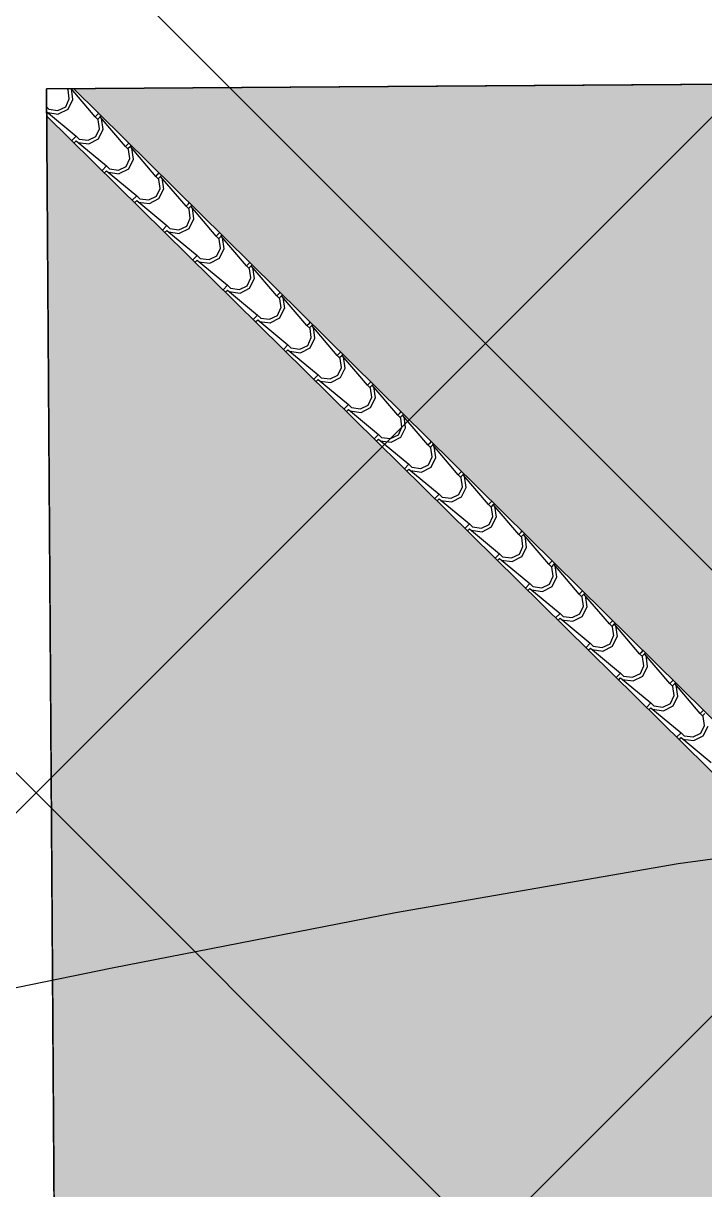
# Model space of a CAD drawing. Header units: millimetres. Extents: x 648844 to 649530, y 1246379 to 1246752.
# Drawn here: x 649246.316 to 649248.996, y 1246539.143 to 1246543.73 of the extents above; entities that cross this region are included whole.
import ezdxf

# ---------------------------------------------------------------- set-up
doc = ezdxf.new("R2010")
doc.units = ezdxf.units.MM
doc.header["$LTSCALE"] = 20
doc.header["$MEASUREMENT"] = 0
doc.layers.get('0').update_dxf_attribs({"linetype": 'CONTINUOUS'})
for name, color, linetype in [('acera', 8, 'CONTINUOUS'), ('CONT-MNR2', 9, 'CONTINUOUS'), ('TECHO', 30, 'CONTINUOUS')]:
    doc.layers.add(name, color=color, linetype=linetype)

# ---------------------------------------------------------------- blocks, each defined once
blk = doc.blocks.new('*U3728')
at = {"layer": 'CONT-MNR2', "elevation": 34, "flags": 128}
blk.add_lwpolyline([(646570.8442292566, 1246786.019359684), (646570.5169490661, 1246787.407324705), (646570.1046296506, 1246788.748539238), (646569.605493075, 1246789.964566572), (646569.1424806867, 1246790.794544183), (646568.7574638515, 1246791.30734684), (646568.4825928262, 1246791.587574039), (646568.3396567027, 1246791.707312786), (646568.1929592756, 1246791.816612406), (646567.8883281896, 1246792.015637935), (646567.4047294668, 1246792.267386234), (646566.7142083533, 1246792.521713309), (646565.7862047764, 1246792.721767164), (646564.7973314358, 1246792.807548806), (646563.7595757103, 1246792.796927279), (646562.684924978, 1246792.707771627), (646561.5853666177, 1246792.557950892), (646560.4728880075, 1246792.36533412), (646559.3594765259, 1246792.147790353), (646558.2571195515, 1246791.923188635), (646557.1597660662, 1246791.679122811), (646555.8923789854, 1246791.357086781), (646554.5115122041, 1246790.96639268)], dxfattribs=at)
blk = doc.blocks.new('TEJA45')
at = {"layer": 'TECHO'}
for p, q in [((-2.479067602291742, -1.780796072625296), (-2.597225111923287, -1.681543621279598)), ((-2.566515783426183, -1.787860046888596), (-2.585421006643571, -1.825670412775843)), ((-2.528728568712808, -1.768989635207362), (-2.566538934600054, -1.78789485842475)), ((-2.526195744820356, -1.783316439133152), (-2.556916781722563, -1.797495352855911)), ((-2.485083074978959, -1.774768162126826), (-2.528801431231678, -1.768860238636503)), ((-2.490771142848558, -1.787905688538405), (-2.526218352125305, -1.783179421276031)), ((-2.479078729563099, -1.799706306316704), (-2.49089448387673, -1.787890552003077)), ((-2.471105806485042, -1.772828176336908), (-2.479078729563014, -1.780801099414884)), ((-2.461653203034139, -1.782280779787811), (-2.479078729563021, -1.799706306316693)), ((-2.571230103409881, -1.828246645228447), (-2.566503836147504, -1.863693854505197)), ((-2.556888199560625, -1.797508177541324), (-2.571067113283384, -1.828229214443532)), ((-2.360910131688691, -1.898953793098098), (-2.479067641320235, -1.799701341752399)), ((-2.573604764072044, -1.875327133923896), (-2.564152160621141, -1.865874530472993)), ((-2.566515311483712, -1.863511379610291), (-2.554699557170082, -1.875327133923918)), ((-2.554699557170231, -1.8753271339239), (-2.564152160621134, -1.884779737374803)), ((-2.554745425967099, -1.875336823679472), (-2.4554929746214, -1.993494333311013)), ((-2.564152160621134, -1.88477973737481), (-2.567719220212119, -1.888346796965795)), ((-2.448358253547411, -1.906017778136452), (-2.467263476764799, -1.943828144023698)), ((-2.438731790789681, -1.915664640732071), (-2.452910704512441, -1.946385677634279)), ((-2.410570837464945, -1.887147165086127), (-2.448381203352191, -1.906052388303515)), ((-2.408039281628007, -1.901472847903293), (-2.438760318530214, -1.915651761626052)), ((-2.366924698544189, -1.892926737683524), (-2.410643054796907, -1.887018814193201)), ((-2.37261466176048, -1.906063139152575), (-2.408061871037226, -1.901336871890202)), ((-2.360921186426822, -1.917863849452974), (-2.372736940740452, -1.906048095139347)), ((-2.352948263348772, -1.890985719473182), (-2.360921186426737, -1.898958642551147)), ((-2.343495659897869, -1.900438322924082), (-2.360921186426744, -1.91786384945296)), ((-2.242752661085596, -2.017111513570935), (-2.36091017071714, -1.917859062225236)), ((-2.467434219727544, -1.943715820863346), (-2.461526296237217, -1.987434177116061)), ((-2.453072652795534, -1.946403126318273), (-2.448346385533156, -1.981850335595023)), ((-2.455447220935753, -1.993484677060163), (-2.459014280526745, -1.997051736651155)), ((-2.455447220935774, -1.993484677060167), (-2.445994617484871, -1.984032073609264)), ((-2.445994617484857, -2.002937280511077), (-2.449561677075849, -2.006504340102069)), ((-2.448357768347435, -1.981668922746564), (-2.436542014033805, -1.993484677060192)), ((-2.436542014033954, -1.993484677060167), (-2.445994617484857, -2.00293728051107)), ((-2.436587705494148, -1.993494294282709), (-2.337335254148449, -2.111651803914249)), ((-2.292413106217047, -2.005304694964895), (-2.330223472104294, -2.024209918182283)), ((-2.248766322111209, -2.011085313239978), (-2.292484678363927, -2.005177389749655)), ((-2.234790720212501, -2.009143262609456), (-2.242763643290466, -2.017116185687421)), ((-2.349275644170781, -2.061874197298959), (-2.343367720680455, -2.105592553551674)), ((-2.330200723668653, -2.024175509384364), (-2.349105946886041, -2.06198587527161)), ((-2.320575382019115, -2.03382110392365), (-2.334754295741874, -2.064542140825857)), ((-2.289882818437306, -2.01962925667419), (-2.320603855339513, -2.033808170396949)), ((-2.254458180670589, -2.024220589766987), (-2.289905389947336, -2.019494322504613)), ((-2.242763643290544, -2.036021392589245), (-2.254579397604175, -2.024205638275618)), ((-2.225338116761598, -2.018595866060352), (-2.242763643290473, -2.03602139258923)), ((-2.124595190482452, -2.135269234043804), (-2.242752700113996, -2.036016782698105)), ((-2.337289677799497, -2.111642220196437), (-2.327837074348594, -2.102189616745534)), ((-2.3349152021813, -2.064559607407208), (-2.330188934918922, -2.100006816683958)), ((-2.330200225211158, -2.099826465882838), (-2.318384470897527, -2.111642220196465)), ((-2.337289677799482, -2.111642220196437), (-2.340856737390475, -2.115209279787429)), ((-2.327837074348587, -2.121094823647347), (-2.331404133939571, -2.124661883238335)), ((-2.318384470897684, -2.11164222019644), (-2.327837074348587, -2.121094823647343)), ((-2.31842998502119, -2.111651764885952), (-2.219177533675492, -2.229809274517493)), ((-2.212043193789889, -2.142333240632247), (-2.230948417007276, -2.180143606519493)), ((-2.202418973248939, -2.151977567116056), (-2.216597886971698, -2.182698604018263)), ((-2.174255374969171, -2.123462224843657), (-2.212065740856417, -2.142367448061044)), ((-2.17172635524495, -2.137785665444323), (-2.202447392147157, -2.151964579167082)), ((-2.13060794567825, -2.129243888796434), (-2.174326301930968, -2.123335965306111)), ((-2.136301699582951, -2.1423780403811), (-2.171748908859698, -2.137651773118726)), ((-2.124606100154267, -2.154178935725515), (-2.136421854467898, -2.142363181411888)), ((-2.116633177076224, -2.12730080574573), (-2.124606100154196, -2.135273728823698)), ((-2.107180573625321, -2.136753409196629), (-2.124606100154203, -2.154178935725511)), ((-2.006437719879479, -2.253426954516531), (-2.124595229511023, -2.154174503170832)), ((-2.231117068614253, -2.180032573732767), (-2.225209145123927, -2.223750929985481)), ((-2.216757751567307, -2.182716088494338), (-2.21203148430493, -2.218163297771088)), ((-2.219132134663212, -2.229799763332714), (-2.222699194254211, -2.233366822923713)), ((-2.219132134663226, -2.229799763332704), (-2.209679531212323, -2.220347159881801)), ((-2.209679531212316, -2.239252366783628), (-2.213246590803301, -2.242819426374613)), ((-2.21204268207488, -2.217984009019112), (-2.20022692776125, -2.229799763332739)), ((-2.200226927761413, -2.229799763332711), (-2.209679531212316, -2.239252366783614)), ((-2.200272264548389, -2.229809235489022), (-2.10101981320269, -2.347966745120562)), ((-2.056097643721237, -2.241619754722393), (-2.093908009608484, -2.260524977939781)), ((-2.012449569244382, -2.247402464353016), (-2.0561679254971, -2.241494540862693)), ((-1.998475633939961, -2.245458348881996), (-2.006448557017933, -2.253431271959968)), ((-2.093885663911145, -2.260490971880152), (-2.112790887128533, -2.298301337767398)), ((-2.084262564478372, -2.270134030307631), (-2.098441478201131, -2.300855067209838)), ((-2.0535698920526, -2.25594207421446), (-2.084290928954807, -2.270120987937219)), ((-2.01814521849397, -2.260535490995387), (-2.053592427770717, -2.255809223733014)), ((-2.00644855701799, -2.272336478861785), (-2.01826431133162, -2.260520724548158)), ((-1.989023030489065, -2.254910952332899), (-2.00644855701794, -2.272336478861774)), ((-1.888280249276384, -2.371584674989364), (-2.006437758907929, -2.272332223643666)), ((-2.112958493057739, -2.298190950166578), (-2.107050569567413, -2.341909306419293)), ((-2.100974591526956, -2.347957306468981), (-2.091521988076053, -2.338504703018078)), ((-2.098600300952711, -2.300872569585966), (-2.093874033690334, -2.336319778862716)), ((-2.093885138938603, -2.336141552155386), (-2.082069384624972, -2.347957306469013)), ((-2.100974591526949, -2.347957306468984), (-2.104541651117941, -2.351524366059977)), ((-2.091521988076053, -2.357409909919891), (-2.095089047667038, -2.36097696951088)), ((-2.08206938462515, -2.347957306468984), (-2.091521988076053, -2.357409909919888)), ((-2.082114544075594, -2.347966706092084), (-1.982862092729896, -2.466124215723625)), ((-1.975728134032373, -2.378648703128039), (-1.994633357249761, -2.416459069015286)), ((-1.937939912473382, -2.359777284601172), (-1.975750278360628, -2.37868250781856)), ((-1.935413428861892, -2.374098482985353), (-1.9661344657641, -2.388277396708112)), ((-1.894291192809604, -2.365561039909714), (-1.938009549062322, -2.359653116419391)), ((-1.899988737404087, -2.378692941609803), (-1.935435946680833, -2.373966674347429)), ((-1.888291013881712, -2.390494021998055), (-1.900106768195343, -2.378678267684428)), ((-1.880318090803684, -2.36361589201827), (-1.888291013881656, -2.371588815096242)), ((-1.870865487352781, -2.37306849546917), (-1.888291013881656, -2.390494021998048)), ((-1.994799917501467, -2.416349326598581), (-1.988891994011141, -2.460067682851296)), ((-1.980442850338477, -2.419029050674897), (-1.9757165830761, -2.454476259951647)), ((-1.966106155707806, -2.388290493499209), (-1.980285069430565, -2.419011530401416)), ((-1.770122778673276, -2.489742395462201), (-1.88828028830482, -2.390489944116503)), ((-1.982817048390672, -2.466114849605258), (-1.986384107981671, -2.469681909196254)), ((-1.982817048390686, -2.466114849605255), (-1.973364444939783, -2.456662246154352)), ((-1.973364444939769, -2.475567453056165), (-1.976931504530761, -2.479134512647157)), ((-1.975727595802326, -2.45429909529166), (-1.963911841488695, -2.466114849605287)), ((-1.963911841488866, -2.466114849605262), (-1.973364444939769, -2.475567453056165)), ((-1.963956823602786, -2.466124176695153), (-1.864704372257087, -2.584281686326694)), ((-1.857570604153629, -2.496806434375973), (-1.876475827371017, -2.534616800263219)), ((-1.847949746937246, -2.506446956690787), (-1.862128660660005, -2.537167993592995)), ((-1.81978218122547, -2.477934814479919), (-1.857592547112716, -2.496840037697307)), ((-1.817256965671191, -2.49225489175625), (-1.847978002573399, -2.506433805479009)), ((-1.776132816376645, -2.483719615466171), (-1.819851172629363, -2.477811691975848)), ((-1.781832256316001, -2.496850392223973), (-1.817279465592748, -2.492124124961599)), ((-1.770133470745435, -2.508651565134326), (-1.781949225059066, -2.496835810820698)), ((-1.762160547667406, -2.481773435154544), (-1.770133470745378, -2.489746358232519)), ((-1.752707944216503, -2.49122603860544), (-1.770133470745392, -2.508651565134326)), ((-1.651965308070274, -2.607900115934964), (-1.770122817701818, -2.508647664589265)), ((-1.876641341944946, -2.534507703032396), (-1.87073341845462, -2.578226059285111)), ((-1.862285399724364, -2.537185531762926), (-1.857559132461986, -2.572632741039676)), ((-1.864659505254394, -2.584272392741536), (-1.868226564845386, -2.587839452332524)), ((-1.864659505254409, -2.584272392741529), (-1.855206901803506, -2.574819789290625)), ((-1.855206901803506, -2.593724996192442), (-1.85877396139449, -2.597292055783427)), ((-1.857570052666048, -2.572456638427933), (-1.845754298352418, -2.584272392741561)), ((-1.845754298352588, -2.584272392741532), (-1.855206901803491, -2.593724996192435)), ((-1.845799103129842, -2.584281647298393), (-1.746546651784143, -2.702439156929936)), ((-1.701624449977572, -2.596092344358674), (-1.739434815864819, -2.614997567576061)), ((-1.699100502478842, -2.610411300526387), (-1.729821539381049, -2.624590214249146)), ((-1.657974439942784, -2.601878191022749), (-1.701692796195502, -2.595970267532426)), ((-1.663675775226118, -2.615007842838384), (-1.699122984502864, -2.61028157557601)), ((-1.644003004531143, -2.599930978290818), (-1.651975927609115, -2.60790390136879)), ((-1.634550401080247, -2.609383581741717), (-1.651975927609115, -2.626809108270585)), ((-1.758482766388425, -2.652666079466204), (-1.752574842898099, -2.696384435718921)), ((-1.73941307427485, -2.614964165623807), (-1.758318297492238, -2.652774531511053)), ((-1.74412794911013, -2.655342012851861), (-1.739401681847752, -2.690789222128609)), ((-1.729793338166296, -2.624603419881542), (-1.743972251889055, -2.655324456783749)), ((-1.651975927609158, -2.626809108270596), (-1.663791681922788, -2.614993353956969)), ((-1.533807837467222, -2.72605783640776), (-1.651965347098766, -2.626805385062063)), ((-1.746501962118131, -2.702429935877808), (-1.750069021709123, -2.7059969954688)), ((-1.746501962118138, -2.702429935877801), (-1.737049358667235, -2.692977332426899)), ((-1.739412509529771, -2.690614181564206), (-1.72759675521614, -2.702429935877833)), ((-1.727596755216325, -2.702429935877797), (-1.737049358667228, -2.711882539328698)), ((-1.727641382657168, -2.702439117901289), (-1.62838893131147, -2.820596627532831)), ((-1.737049358667228, -2.711882539328702), (-1.74061641825822, -2.715449598919694)), ((-1.621255544396092, -2.733121896871717), (-1.64016076761348, -2.770932262758963)), ((-1.611636929396113, -2.742759883073942), (-1.625815843118872, -2.77348091997615)), ((-1.583466718729703, -2.714249874237447), (-1.621277084616949, -2.733155097454834)), ((-1.580944039287303, -2.7285677092969), (-1.61166507618951, -2.742746623019661)), ((-1.539816063508901, -2.720036766579328), (-1.583534419761619, -2.714128843089005)), ((-1.545519294137577, -2.733165293452616), (-1.580966503414324, -2.728439026190243)), ((-1.53381838447288, -2.744966651406866), (-1.545634138786511, -2.733150897093239)), ((-1.525845461394866, -2.718088521427086), (-1.533818384472845, -2.726061444505063)), ((-1.51639285794397, -2.727541124877987), (-1.533818384472845, -2.744966651406861)), ((-1.415650366864114, -2.844215556880595), (-1.533807876495658, -2.744963105534897)), ((-1.640324190831912, -2.770824455900016), (-1.634416267341585, -2.814542812152732)), ((-1.625970498495889, -2.773498493940787), (-1.621244231233511, -2.808945703217535)), ((-1.628344418981861, -2.820587479014081), (-1.631911478572853, -2.824154538605073)), ((-1.628344418981868, -2.820587479014073), (-1.618891815530965, -2.811134875563171)), ((-1.618891815530958, -2.830040082464977), (-1.622458875121943, -2.833607142055964)), ((-1.621254966393494, -2.808771724700478), (-1.609439212079863, -2.820587479014105)), ((-1.609439212080055, -2.820587479014074), (-1.618891815530958, -2.830040082464976)), ((-1.609483662184388, -2.820596588504353), (-1.51023121083869, -2.938754098135895)), ((-1.46530898748177, -2.832407404116191), (-1.503119353369016, -2.851312627333577)), ((-1.421657687075943, -2.838195342135784), (-1.465376043328661, -2.832287418645461)), ((-1.407687918258596, -2.836246064563362), (-1.415660841336567, -2.84421898764133)), ((-1.52216561527564, -2.888982832332024), (-1.516257691785313, -2.93270118858474)), ((-1.503098014517342, -2.851279628119626), (-1.522003237734729, -2.889089994006872)), ((-1.49348052062517, -2.860916346264695), (-1.507659434347929, -2.891637383166902)), ((-1.462787576096609, -2.846724118067796), (-1.493508612998816, -2.860903031790556)), ((-1.427362813048141, -2.851322744066966), (-1.462810022324888, -2.846596476804592)), ((-1.415660841336603, -2.863124194543138), (-1.427476595650234, -2.851308440229511)), ((-1.3982353148077, -2.845698668014265), (-1.415660841336575, -2.86312419454314)), ((-1.297492896261055, -2.962373277353398), (-1.415650405892599, -2.8631208260077)), ((-1.510186875845591, -2.938745022150343), (-1.500734272394688, -2.929292418699442)), ((-1.507813047881541, -2.891654975030615), (-1.503086780619164, -2.927102184307364)), ((-1.503097423257216, -2.92692926783675), (-1.491281668943586, -2.938745022150377)), ((-1.510186875845584, -2.938745022150348), (-1.513753935436576, -2.942312081741342)), ((-1.500734272394688, -2.948197625601257), (-1.50430133198568, -2.95176468519225)), ((-1.491281668943785, -2.938745022150346), (-1.500734272394688, -2.948197625601248)), ((-1.491325941711573, -2.938754059107428), (-1.392073490365874, -3.05691156873897)), ((-1.384940484638584, -2.969437359367509), (-1.403845707855972, -3.007247725254755)), ((-1.375324111854219, -2.979072809455447), (-1.389503025576978, -3.009793846357654)), ((-1.3471512562339, -2.950564933994952), (-1.384961622121146, -2.969470157212339)), ((-1.344631112905077, -2.964880526838311), (-1.375352149807284, -2.979059440561072)), ((-1.303499310642067, -2.956353917692363), (-1.347217666894785, -2.95044599420204)), ((-1.30920633195916, -2.969480194681257), (-1.344653541235907, -2.964753927418883)), ((-1.297503298200326, -2.98128173767941), (-1.309319052513956, -2.969465983365783)), ((-1.289530375122325, -2.954403607699636), (-1.297503298200297, -2.962376530777604)), ((-1.280077771671422, -2.963856211150533), (-1.297503298200297, -2.981281737679408)), ((-1.17933542565796, -3.080530997826234), (-1.297492935289505, -2.981278546480535)), ((-1.40400703971887, -3.007141208767635), (-1.398099116228543, -3.050859565020351)), ((-1.389655597267307, -3.009811456119547), (-1.38492933000493, -3.045258665396295)), ((-1.392029332709313, -3.056902565286622), (-1.395596392300305, -3.060469624877616)), ((-1.39202933270932, -3.056902565286615), (-1.382576729258417, -3.047449961835714)), ((-1.38257672925841, -3.066355168737525), (-1.386143788849402, -3.069922228328515)), ((-1.384939880120939, -3.045086810973022), (-1.373124125807308, -3.056902565286649)), ((-1.373124125807507, -3.056902565286615), (-1.38257672925841, -3.066355168737516)), ((-1.373168221238906, -3.056911529710316), (-1.273915769893208, -3.175069039341858)), ((-1.228993524985981, -3.068722463873701), (-1.266803890873227, -3.087627687091087)), ((-1.185340934208199, -3.074512493248939), (-1.229059290460917, -3.068604569758616)), ((-1.171372831986048, -3.072561150835908), (-1.17934575506402, -3.08053407391388)), ((-1.266782954759819, -3.087595090615395), (-1.285688177977207, -3.125405456502641)), ((-1.257167703084427, -3.097229272648676), (-1.271346616807186, -3.127950309550883)), ((-1.226474649713545, -3.083036935608828), (-1.257195686615752, -3.097215849331588)), ((-1.191049850870634, -3.087637645295489), (-1.226497060147381, -3.082911378033115)), ((-1.179345755064048, -3.099439280815682), (-1.191161509377679, -3.087623526502055)), ((-1.161920228535152, -3.082013754286805), (-1.179345755064027, -3.099439280815679)), ((-1.061177955054944, -3.198688718298998), (-1.179335464686488, -3.099436266953299)), ((-1.285848464162349, -3.125299585201443), (-1.279940540672023, -3.169017941454159)), ((-1.271498146653059, -3.127967937208478), (-1.266771879390681, -3.163415146485226)), ((-1.266782336984662, -3.163244354109294), (-1.254966582671031, -3.175060108422921)), ((-1.273871789573036, -3.175060108422898), (-1.277438849164028, -3.17862716801389)), ((-1.27387178957305, -3.17506010842289), (-1.264419186122147, -3.165607504971989)), ((-1.26441918612214, -3.184512711873795), (-1.267986245713132, -3.188079771464787)), ((-1.25496658267123, -3.175060108422885), (-1.264419186122133, -3.184512711873786)), ((-1.255010500765955, -3.175069000313561), (-1.155758049420257, -3.293226509945104)), ((-1.148625424881047, -3.205752821863278), (-1.167530648098435, -3.243563187750524)), ((-1.110835793738119, -3.186879993752481), (-1.148646159625365, -3.205785216969867)), ((-1.108318186521188, -3.201193344378961), (-1.139039223423396, -3.215372258101722)), ((-1.067182557776142, -3.192671068805273), (-1.110900914028861, -3.18676314531495)), ((-1.072893369781191, -3.20579509590984), (-1.108340579057938, -3.201068828647466)), ((-1.061188211927771, -3.217596823951954), (-1.073003966241401, -3.205781069638327)), ((-1.053215288849778, -3.190718693972176), (-1.06118821192775, -3.198691617050144)), ((-1.043762685398882, -3.200171297423076), (-1.061188211927757, -3.217596823951951)), ((-1.167689888606077, -3.243457961633453), (-1.16178196511575, -3.287176317886169)), ((-1.153340696038832, -3.246124418297407), (-1.148614428776455, -3.281571627574156)), ((-1.139011294313853, -3.215385735840252), (-1.153190208036612, -3.24610677274246)), ((-0.9430204844518499, -3.316846438771833), (-1.061177994083394, -3.217593987426135)), ((-1.155714246436766, -3.293217651559162), (-1.159281306027758, -3.296784711150153)), ((-1.155714246436773, -3.293217651559161), (-1.14626164298587, -3.283765048108259)), ((-1.14626164298587, -3.302670255010067), (-1.149828702576862, -3.306237314601058)), ((-1.148624793848384, -3.281401897245566), (-1.136809039534754, -3.293217651559193)), ((-1.136809039534967, -3.293217651559159), (-1.14626164298587, -3.30267025501006)), ((-1.136852780293168, -3.293226470916625), (-1.03760032894747, -3.411383980548168)), ((-1.030467895002317, -3.323910553111215), (-1.049373118219705, -3.361720918998461)), ((-1.020854885543294, -3.333542199031832), (-1.035033799266053, -3.36426323593404)), ((-0.9926780624902207, -3.305037523631229), (-1.030488428377467, -3.323942746848616)), ((-0.9901617233296705, -3.319349753149474), (-1.020882760231878, -3.333528666872235)), ((-0.9490241813413647, -3.310829644361974), (-0.9927425375940828, -3.304921720871651)), ((-0.9547368886917553, -3.32395254652419), (-0.9901840979685019, -3.319226279261816)), ((-0.9430306687914936, -3.335754367088226), (-0.9548464231051241, -3.323938612774599)), ((-0.9350577457135074, -3.30887623710845), (-0.9430306687914793, -3.316849160186418)), ((-0.9256051422626115, -3.318328840559349), (-0.9430306687914793, -3.335754367088221)), ((-0.8248630138487556, -3.435004159244665), (-0.9430205234802997, -3.335751707898966)), ((-1.049531313049314, -3.361616338069064), (-1.043623389558988, -3.40533469432178)), ((-1.035183245424484, -3.364280899387238), (-1.030456978162107, -3.399728108663986)), ((-1.037556703300496, -3.411375194695436), (-1.041123762891495, -3.414942254286435)), ((-1.037556703300503, -3.411375194695433), (-1.0281040998496, -3.401922591244531)), ((-1.028104099849593, -3.420827798146338), (-1.031671159440585, -3.424394857737328)), ((-1.030467250712107, -3.399559440381838), (-1.018651496398476, -3.411375194695465)), ((-1.018651496398689, -3.411375194695433), (-1.028104099849593, -3.420827798146334)), ((-1.018695059820502, -3.411383941519517), (-0.9194426084748031, -3.52954145115106)), ((-0.8745203312423229, -3.423195053509993), (-0.912330697129569, -3.442100276727379)), ((-0.8720052601389767, -3.437506161920371), (-0.902726297041184, -3.451685075643132)), ((-0.8308658049074822, -3.428988219918553), (-0.8745841611602003, -3.42308029642823)), ((-0.8365804076027672, -3.442109997138484), (-0.8720276168795138, -3.43738372987611)), ((-0.8169002025772301, -3.427033780244725), (-0.824873125655202, -3.435006703322697)), ((-0.807447599126327, -3.436486383695621), (-0.8248731256552091, -3.453911910224505)), ((-0.9313727374930423, -3.479774714501069), (-0.9254648140027157, -3.523493070753785)), ((-0.9123103651235454, -3.442068284359099), (-0.9312155883409332, -3.479878650246345)), ((-0.9170257948102432, -3.482437380476169), (-0.9122995275478658, -3.517884589752917)), ((-0.9026984767723505, -3.451698662222581), (-0.9168773904951095, -3.482419699124788)), ((-0.8248731256552162, -3.453911910224498), (-0.8366888799688468, -3.442096155910871)), ((-0.7067055432456613, -3.553161879717502), (-0.8248630528772054, -3.453909428371803)), ((-0.9193991601642182, -3.529532737831715), (-0.9229662197552102, -3.533099797422707)), ((-0.9193991601642324, -3.52953273783171), (-0.9099465567133294, -3.520080134380809)), ((-0.9123097075758295, -3.51771698351811), (-0.9004939532621989, -3.529532737831737)), ((-0.9004939532624192, -3.529532737831712), (-0.9099465567133223, -3.538985341282613)), ((-0.9005373393474088, -3.529541412122933), (-0.8012848880017103, -3.647698921754476)), ((-0.9099465567133223, -3.538985341282622), (-0.9135136163043072, -3.542552400873609)), ((-0.7941528352447662, -3.560226015606952), (-0.8130580584621541, -3.598036381494198)), ((-0.7845420680017838, -3.56985512541416), (-0.7987209817245429, -3.600576162316367)), ((-0.7563625999944108, -3.541352583388742), (-0.794172965881657, -3.560257806606128)), ((-0.7538487969466203, -3.555662570690506), (-0.7845698338488276, -3.569841484413267)), ((-0.7127074284745234, -3.547146795475008), (-0.7564257847272415, -3.541238871984685)), ((-0.7184239265137791, -3.560267447752775), (-0.7538711357905257, -3.555541180490401)), ((-0.7067155825189388, -3.57206945336077), (-0.7185313368325694, -3.560253699047143)), ((-0.6987426594409669, -3.545191323380998), (-0.7067155825189317, -3.553164246458964)), ((-0.6892900559900639, -3.554643926831895), (-0.7067155825189388, -3.572069453360768)), ((-0.588548072642638, -3.671319600190264), (-0.7067055822741821, -3.572067148844566)), ((-0.813214161936763, -3.597933090933076), (-0.8073062384464365, -3.641651447185792)), ((-0.79886834419613, -3.600593861564198), (-0.7941420769337526, -3.636041070840946)), ((-0.8012416170279479, -3.647690280967982), (-0.8048086766189471, -3.651257340558979)), ((-0.801241617027955, -3.647690280967975), (-0.791789013577052, -3.638237677517074)), ((-0.791789013577052, -3.657142884418885), (-0.7953560731680511, -3.660709944009882)), ((-0.7941521644395522, -3.635874526654382), (-0.7823364101259216, -3.647690280968009)), ((-0.782336410126149, -3.647690280967977), (-0.791789013577052, -3.657142884418878)), ((-0.7823796188747494, -3.647698882725827), (-0.6831271675290509, -3.765856392357369)), ((-0.6382048687465272, -3.659510113267496), (-0.6760152346337733, -3.678415336484882)), ((-0.5945490520415575, -3.665305371031465), (-0.6382674082942756, -3.659397447541142)), ((-0.5805851163046896, -3.663348866517264), (-0.5885580393826615, -3.671321789595233)), ((-0.6759953053660226, -3.678383746854864), (-0.6949005285834104, -3.716194112742111)), ((-0.6663856592308335, -3.68801158860491), (-0.6805645729535925, -3.718732625507117)), ((-0.6356923337550953, -3.673818979461021), (-0.6664133706573026, -3.687997893183782)), ((-0.6002674454252528, -3.678424898367007), (-0.6357146547019994, -3.673698631104633)), ((-0.5885580393826615, -3.690226996497042), (-0.6003737936962921, -3.678411242183415)), ((-0.5711325128537936, -3.672801469968165), (-0.5885580393826615, -3.690226996497037)), ((-0.4703906020395863, -3.789477320663066), (-0.5885481116711304, -3.690224869317367)), ((-0.6950555863800076, -3.71609146736869), (-0.6891476628896811, -3.759809823621406)), ((-0.6830840738916848, -3.765847824104251), (-0.6736314704407818, -3.756395220653349)), ((-0.6807108935817823, -3.718750342654028), (-0.6759846263194049, -3.754197551930776)), ((-0.6759946213032748, -3.754032069790654), (-0.6641788669896442, -3.765847824104281)), ((-0.6830840738916777, -3.765847824104251), (-0.6866511334826768, -3.76941488369525)), ((-0.6736314704407746, -3.775300427555154), (-0.6771985300317667, -3.778867487146147)), ((-0.6641788669898787, -3.765847824104247), (-0.6736314704407818, -3.775300427555148)), ((-0.6642218984017916, -3.765856353329072), (-0.5649694470560931, -3.884013862960614)), ((-0.557837775487279, -3.796541478102796), (-0.5767429987046668, -3.834351843990042)), ((-0.5482292504610342, -3.806168051798139), (-0.5624081641837932, -3.836889088700346)), ((-0.5200471374986435, -3.777667643146268), (-0.5578575033858897, -3.796572866363654)), ((-0.5175358705643873, -3.79197538823192), (-0.5482569074665946, -3.806154301954681)), ((-0.4763906756067868, -3.783463946588165), (-0.520109031859505, -3.777556023097842)), ((-0.4821109643358099, -3.796582348981358), (-0.5175581736125565, -3.791856081718985)), ((-0.4704004962463841, -3.808384539633314), (-0.4822162505600147, -3.796568785319687)), ((-0.4624275731684122, -3.78150640965354), (-0.4704004962463841, -3.789479332731512)), ((-0.4529749697175163, -3.790959013104441), (-0.4704004962463912, -3.808384539633314)), ((-0.5768970108234797, -3.8342498438025), (-0.5709890873331531, -3.877968200055216)), ((-0.5625534429673138, -3.83690682374476), (-0.5578271757049365, -3.872354033021509)), ((-0.352233131436364, -3.907635041136013), (-0.4703906410679082, -3.808382589790314)), ((-0.5649265307554003, -3.88400536724053), (-0.5684935903463924, -3.887572426831522)), ((-0.5649265307554145, -3.884005367240524), (-0.5554739273045115, -3.874552763789623)), ((-0.5554739273045044, -3.893457970691431), (-0.5590409868954893, -3.897025030282418)), ((-0.5578370781669975, -3.872189612926926), (-0.5460213238533669, -3.884005367240553)), ((-0.5460213238535943, -3.884005367240521), (-0.5554739273044973, -3.893457970691422)), ((-0.5460641779291393, -3.884013823931964), (-0.4468117265834408, -4.002171333563506)), ((-0.4018894062507385, -3.895825173025019), (-0.4396997721379847, -3.914730396242405)), ((-0.358232299173828, -3.901622522144621), (-0.4019506554265462, -3.895714598654298)), ((-0.4396802456085069, -3.914699209350681), (-0.4585854688258948, -3.952509575237928)), ((-0.4300728416904676, -3.924324514989719), (-0.4442517554132266, -3.955045551891926)), ((-0.3993794073728623, -3.910131797002435), (-0.4301004442750695, -3.924310710725196)), ((-0.3639544832463741, -3.91473979959571), (-0.3994016925231207, -3.910013532333336)), ((-0.3522429531101068, -3.926542082769586), (-0.3640587074237374, -3.914726328455959)), ((-0.344270030032142, -3.899663952789812), (-0.3522429531101139, -3.907636875867784)), ((-0.334817426581246, -3.909116556240711), (-0.352242953110121, -3.92654208276959)), ((-0.2340756608333407, -4.025792761608773), (-0.3522331704648849, -3.926540310263075)), ((-0.4587384352672146, -3.952408220234506), (-0.452830511776888, -3.996126576487223)), ((-0.4443959923533072, -3.955063304831887), (-0.4396697250909298, -3.990510514108635)), ((-0.4396795350307201, -3.990347156063198), (-0.4278637807170895, -4.002162910376825)), ((-0.4467689876191301, -4.002162910376802), (-0.4503360472101221, -4.005729969967794)), ((-0.4467689876191514, -4.002162910376798), (-0.4373163841682484, -3.992710306925897)), ((-0.4373163841682342, -4.011615513827707), (-0.4408834437592262, -4.015182573418699)), ((-0.4278637807173311, -4.002162910376798), (-0.4373163841682342, -4.011615513827699)), ((-0.4279064574561886, -4.002171294535202), (-0.3286540061104901, -4.120328804166745)), ((-0.321522715729742, -4.032856940598567), (-0.3404279389471299, -4.070667306485813)), ((-0.283731675002862, -4.013982702903787), (-0.3215420408901082, -4.032887926121173)), ((-0.2812229441796816, -4.028288205772187), (-0.3119439810818889, -4.042467119494948)), ((-0.2400739227399384, -4.019781097701198), (-0.2837922789926566, -4.013873174210875)), ((-0.2457980021573931, -4.03289725021), (-0.2812452114341397, -4.028170982947627)), ((-0.2340854099738294, -4.044699625905858), (-0.24590116428746, -4.032883871592231)), ((-0.2261124868958788, -4.017821495926086), (-0.2340854099738436, -4.02579441900405)), ((-0.2166598834449758, -4.027274099376983), (-0.2340854099738436, -4.044699625905855)), ((-0.3405798597106866, -4.070566596668316), (-0.3346719362203601, -4.114284952921032)), ((-0.3262385417390732, -4.07321978592082), (-0.3215122744766958, -4.108666995197568)), ((-0.3119164329195243, -4.042480978180469), (-0.3260953466422833, -4.073202015082677)), ((-0.1159181902303743, -4.1439504820815), (-0.2340756998619185, -4.044698030735802)), ((-0.3286114444828598, -4.120320453513068), (-0.332178504073859, -4.123887513104068)), ((-0.3286114444828669, -4.120320453513065), (-0.3191588410319639, -4.110867850062164)), ((-0.3215219918944427, -4.10850469919947), (-0.3097062375808122, -4.120320453513097)), ((-0.3097062375810609, -4.120320453513065), (-0.3191588410319639, -4.129773056963966)), ((-0.3097487369835221, -4.120328765138099), (-0.2104962856378236, -4.238486274769642)), ((-0.3191588410319568, -4.129773056963971), (-0.3227259006229488, -4.133340116554965)), ((-0.2033651858509842, -4.15101467184645), (-0.222270409068372, -4.188825037733697)), ((-0.1937600241489577, -4.160637441372048), (-0.2079389378717167, -4.191358478274255)), ((-0.1655739437549641, -4.13214023278254), (-0.2033843096422103, -4.151045455999926)), ((-0.1630664809898121, -4.146444614543469), (-0.1937875178920194, -4.16062352826623)), ((-0.1219155463060773, -4.137939673257778), (-0.1656339025587954, -4.132031749767455)), ((-0.127641521068405, -4.151054700824291), (-0.1630887303451516, -4.146328433561917)), ((-0.1159278668375521, -4.16285716904213), (-0.1277436211511827, -4.151041414728503)), ((-0.1079549437595944, -4.135979039062352), (-0.1159278668375734, -4.14395196214033)), ((-0.09850234030869842, -4.145431642513255), (-0.1159278668375734, -4.162857169042129)), ((3.552713678800501e-14, -4.260227204326361), (-0.1159182292588099, -4.162855751208653)), ((-0.2224212841541728, -4.188724973102126), (-0.2165133606638463, -4.232443329354842)), ((-0.2080810911247184, -4.191376267010648), (-0.203354823862341, -4.226823476287397)), ((-0.2104539013465896, -4.238477996649348), (-0.2140209609375816, -4.24204505624034)), ((-0.2104539013465896, -4.23847799664934), (-0.2010012978956865, -4.229025393198439)), ((-0.2010012978956865, -4.247930600100245), (-0.2045683574866786, -4.251497659691237)), ((-0.2033644487581654, -4.226662242335742), (-0.1915486944445348, -4.238477996649369)), ((-0.1915486944447835, -4.23847799664934), (-0.2010012978956865, -4.247930600100242)), ((-0.1915910165107206, -4.238486235741163), (-0.09791931933308717, -4.349999999999936)), ((-0.04741621250705208, -4.250297762661294), (-0.08522657839429826, -4.26920298587868)), ((-0.04491001779745574, -4.264601023313604), (-0.07563105469966303, -4.278779937036365)), ((-0.003757169871668964, -4.256098248814428), (-0.0474755261243871, -4.250190325324105)), ((-0.009485039978898158, -4.269212151438653), (-0.04493224925564476, -4.264485884176279)), ((-0.104262708597652, -4.306883349535935), (-0.09843609721660584, -4.350000000000321)), ((-0.08520765597220503, -4.269172403094311), (-0.1041128791895929, -4.306982768981557)), ((-0.0899236405104844, -4.30953274809958), (-0.08519737324810706, -4.344979957376328)), ((-0.075603615378391, -4.278793904563626), (-0.08978252910115003, -4.309514941465833)), ((4.973799150320701e-14, -4.278785035879734), (-0.009586078014905297, -4.269198957864775)), ((-0.0856608184246852, -4.349999999999973), (-0.0828437547594234, -4.347182936334713)), ((-0.08520690562188804, -4.344819785472014), (-0.0800266910938845, -4.350000000000016))]:
    blk.add_line(p, q, dxfattribs=at)

msp = doc.modelspace()

# ---------------------------------------------------------------- hatches: boundary and pattern name
h = msp.add_hatch()
h.set_pattern_fill('ANSI37', color=4, scale=20, style=0)
h.set_pattern_definition([(45, (-526.4316489867633, -3378.367883687839), (-1.767766952966369, 1.767766952966369), []), (135, (-526.4316489867633, -3378.367883687839), (-1.767766952966369, -1.767766952966369), [])])
h.paths.add_polyline_path([(649227.1070225898, 1246567.94119936), (649231.6771613231, 1246532.207660218), (649229.0601248409, 1246515.25948995), (649314.6874600542, 1246516.703207979), (649306.9879679593, 1246570.059864507)])
h.paths.add_polyline_path([(649257.7023071024, 1246528.978252781), (649287.2058541841, 1246528.978252781), (649287.2058541841, 1246534.492441051), (649257.7023071024, 1246534.492441051)], flags=24)
at = {"layer": 'acera'}
h = msp.add_hatch(dxfattribs=at)
h.set_pattern_fill('PETRA11,_O', color=9, scale=7, pattern_type=2)
h.set_pattern_definition([(0, (2687.656187323621, -252.1344165771734), (7, 7), [2.1, -2.45, 0.35, -2.1]), (0, (2690.456187323667, -250.7344165772665), (7, 7), [0.35, -1.75, 1.4, -3.5]), (0, (2691.506187323597, -250.3844165771734), (7, 7), [0.35, -6.649999999999999]), (0, (2688.35618732369, -250.0344165770803), (7, 7), [1.4, -5.600000000000001]), (0, (2687.656187323621, -249.3344165771268), (7, 7), [0.7000000000000001, -6.3]), (0, (2692.556187323644, -248.6344165771734), (7, 7), [0.7000000000000001, -0.35, 0.35, -5.600000000000001]), (0, (2689.756187323597, -248.2844165770803), (7, 7), [1.05, -5.95]), (0, (2688.006187323597, -247.5844165771268), (7, 7), [0.7000000000000001, -6.3]), (0, (2690.806187323644, -246.8844165771734), (7, 7), [0.35, -2.1, 1.05, -3.5]), (0, (2689.406187323621, -246.5344165770803), (7, 7), [0.7000000000000001, -6.3]), (0, (2691.85618732369, -246.18441657722), (7, 7), [0.7000000000000001, -6.3]), (0, (2690.456187323667, -245.8344165771268), (7, 7), [0.7000000000000001, -6.3]), (0, (2693.256187323597, -245.4844165772665), (7, 7), [0.7000000000000001, -6.3]), (90, (2687.306187323644, -252.1344165771734), (-6.999999999999999, 7), [1.4, -0.35, 0.7000000000000001, -2.8, 1.4, -0.35]), (90, (2687.656187323621, -247.5844165771268), (-6.999999999999999, 7), [0.35, -6.649999999999999]), (90, (2688.706187323667, -249.68441657722), (-6.999999999999999, 7), [0.7000000000000001, -1.4, 0.35, -4.55]), (90, (2689.056187323644, -248.6344165771734), (-6.999999999999999, 7), [0.7000000000000001, -1.4, 1.05, -3.850000000000001]), (90, (2690.10618732369, -250.3844165771734), (-6.999999999999999, 7), [0.35, -3.5, 0.7000000000000001, -0.35, 0.7000000000000001, -1.4]), (90, (2690.456187323667, -251.0844165771268), (-6.999999999999999, 7), [0.35, -6.649999999999999]), (90, (2691.156187323621, -248.9844165772665), (-6.999999999999999, 7), [0.35, -0.35, 1.05, -5.25]), (90, (2691.506187323597, -250.0344165770803), (-6.999999999999999, 7), [0.7000000000000001, -2.8, 0.35, -0.35, 0.35, -2.45]), (90, (2692.206187323667, -251.7844165770803), (-6.999999999999999, 7), [1.05, -5.95]), (90, (2692.906187323621, -246.5344165770803), (-6.999999999999999, 7), [0.35, -0.35, 0.35, -5.95]), (90, (2693.256187323597, -248.2844165770803), (-6.999999999999999, 7), [1.05, -5.95]), (90, (2694.131187323597, -248.80941657722), (-6.999999999999999, 7), [0.35, -6.649999999999999]), (45, (2689.756187323597, -252.1344165771734), (7.771561172376096e-16, 7.000000000133173), [0.4949700000000001, -9.4045249368]), (45, (2689.056187323644, -245.4844165772665), (7.771561172376096e-16, 7.000000000133173), [0.4949700000000001, -1.48491, 1.48491, -6.434704936799999]), (45, (2689.756187323597, -246.5344165770803), (7.771561172376096e-16, 7.000000000133173), [0.9899400000000002, -2.4748738, 0.4949700000000001, -5.9397111368]), (45, (2691.156187323621, -246.8844165771734), (7.771561172376096e-16, 7.000000000133173), [0.9899400000000002, -3.464825, 0.4949700000000001, -4.9497599368]), (45, (2688.35618732369, -250.0344165770803), (7.771561172376096e-16, 7.000000000133173), [0.4949700000000001, -9.4045249368]), (45, (2690.10618732369, -250.0344165770803), (7.771561172376096e-16, 7.000000000133173), [1.484924, -8.414570936799999]), (45, (2691.506187323597, -249.3344165771268), (7.771561172376096e-16, 7.000000000133173), [0.4949700000000001, -2.969848, 0.4949700000000001, -5.9397069368]), (45, (2692.556187323644, -248.6344165771734), (7.771561172376096e-16, 7.000000000133173), [0.9899400000000002, -8.9095549368]), (45, (2693.956187323667, -248.6344165771734), (7.771561172376096e-16, 7.000000000133173), [0.9899400000000002, -8.9095549368]), (45, (2693.956187323667, -250.7344165772665), (7.771561172376096e-16, 7.000000000133173), [0.4949700000000001, -9.4045249368]), (45, (2693.256187323597, -247.2344165772665), (7.771561172376096e-16, 7.000000000133173), [0.4949700000000001, -9.4045249368]), (45, (2692.556187323644, -246.18441657722), (7.771561172376096e-16, 7.000000000133173), [0.4949700000000001, -9.4045249368]), (45, (2693.956187323667, -245.4844165772665), (7.771561172376096e-16, 7.000000000133173), [0.4949700000000001, -9.4045249368]), (45, (2687.306187323644, -245.4844165772665), (7.771561172376096e-16, 7.000000000133173), [0.4949700000000001, -9.4045249368]), (45, (2690.806187323644, -248.2844165770803), (7.771561172376096e-16, 7.000000000133173), [0.4949700000000001, -9.4045249368]), (45, (2691.506187323597, -245.4844165772665), (7.771561172376096e-16, 7.000000000133173), [0.4949700000000001, -3.464825, 0.4949700000000001, -5.444729936799999]), (45, (2688.35618732369, -249.3344165771268), (7.771561172376096e-16, 7.000000000133173), [0.9899400000000002, -8.9095549368]), (45, (2688.35618732369, -247.5844165771268), (7.771561172376096e-16, 7.000000000133173), [1.48491, -8.414584936799999]), (135, (2687.656187323621, -249.3344165771268), (-7.000000000133173, 7.771561172376096e-16), [0.74249, -9.1570049368]), (135, (2691.506187323597, -249.68441657722), (-7.000000000133173, 7.771561172376096e-16), [0.4949700000000001, -9.4045249368]), (135, (2693.60618732369, -248.6344165771734), (-7.000000000133173, 7.771561172376096e-16), [0.4949700000000001, -9.4045249368]), (135, (2691.156187323621, -247.2344165772665), (-7.000000000133173, 7.771561172376096e-16), [0.4949700000000001, -9.4045249368]), (135, (2691.506187323597, -246.18441657722), (-7.000000000133173, 7.771561172376096e-16), [0.4949700000000001, -9.4045249368]), (135, (2690.456187323667, -245.8344165771268), (-7.000000000133173, 7.771561172376096e-16), [0.4949700000000001, -9.4045249368]), (135, (2691.85618732369, -246.18441657722), (-7.000000000133173, 7.771561172376096e-16), [0.4949700000000001, -9.4045249368]), (135, (2687.656187323621, -250.3844165771734), (-7.000000000133173, 7.771561172376096e-16), [0.4949700000000001, -9.4045249368]), (135, (2689.056187323644, -247.93441657722), (-7.000000000133173, 7.771561172376096e-16), [0.4949700000000001, -9.4045249368]), (135, (2689.056187323644, -250.0344165770803), (-7.000000000133173, 7.771561172376096e-16), [0.9899400000000002, -8.9095549368]), (135, (2690.456187323667, -250.7344165772665), (-7.000000000133173, 7.771561172376096e-16), [0.9899400000000002, -8.9095549368]), (135, (2693.256187323597, -246.8844165771734), (-7.000000000133173, 7.771561172376096e-16), [0.9899400000000002, -8.9095549368]), (135, (2691.156187323621, -248.6344165771734), (-7.000000000133173, 7.771561172376096e-16), [0.4949700000000001, -9.4045249368]), (135, (2692.206187323667, -250.7344165772665), (-7.000000000133173, 7.771561172376096e-16), [0.9899400000000002, -5.939696000000001, 0.4949700000000001, -2.4748889368]), (135, (2688.006187323597, -247.5844165771268), (-7.000000000133173, 7.771561172376096e-16), [0.9899400000000002, -1.9798989, 0.9899400000000002, -5.9397160368]), (135, (2687.306187323644, -251.43441657722), (-7.000000000133173, 7.771561172376096e-16), [0.9898, -2.4752, 0.9898, -2.4752, 0.4949, -2.4745949368]), (26.56505118, (2689.756187323597, -250.0344165770803), (7.000000000000657, 3.569913253897994e-10), [1.5652, -0.7826, 0.7826, -12.522075839]), (26.56505118, (2690.806187323644, -245.8344165771268), (7.000000000000657, 3.569913253897994e-10), [1.5652, -14.087275839]), (26.56505118, (2690.806187323644, -250.7344165772665), (7.000000000000657, 3.569913253897994e-10), [0.7826, -14.869875839]), (26.56505118, (2687.656187323621, -250.3844165771734), (7.000000000000657, 3.569913253897994e-10), [0.7826, -14.869875839]), (26.56505118, (2689.056187323644, -248.6344165771734), (7.000000000000657, 3.569913253897994e-10), [0.7826, -14.869875839]), (26.56505118, (2687.656187323621, -247.93441657722), (7.000000000000657, 3.569913253897994e-10), [0.7826, -14.869875839]), (63.43494882, (2688.706187323667, -247.2344165772665), (3.569905482336821e-10, 7.000000000000657), [0.7825999999999981, -14.86987583899997]), (63.43494882, (2691.156187323621, -247.2344165772665), (3.569905482336821e-10, 7.000000000000657), [0.7825999999999981, -14.86987583899997]), (63.43494882, (2691.85618732369, -252.1344165771734), (3.569905482336821e-10, 7.000000000000657), [0.7825999999999981, -14.86987583899997]), (63.43494882, (2687.306187323644, -248.2844165770803), (3.569905482336821e-10, 7.000000000000657), [0.7825999999999981, -14.86987583899997]), (63.43494882, (2690.10618732369, -251.7844165770803), (3.569905482336821e-10, 7.000000000000657), [0.7825999999999981, -5.478199999999984, 0.7825999999999981, -8.60907583899997]), (116.56505118, (2689.056187323644, -245.8344165771268), (-3.569913253897994e-10, 7.000000000000657), [0.7826, -14.869875839]), (116.56505118, (2693.256187323597, -247.2344165772665), (-3.569913253897994e-10, 7.000000000000657), [0.7826, -14.869875839]), (116.56505118, (2690.10618732369, -245.8344165771268), (-3.569913253897994e-10, 7.000000000000657), [0.7826, -14.869875839]), (116.56505118, (2687.306187323644, -249.68441657722), (-3.569913253897994e-10, 7.000000000000657), [0.7826, -14.869875839]), (153.43494882, (2692.556187323644, -250.7344165772665), (-7.000000000000657, 3.569928797020339e-10), [0.7826, -14.869875839]), (153.43494882, (2693.956187323667, -248.9844165772665), (-7.000000000000657, 3.569928797020339e-10), [0.7826, -14.869875839]), (153.43494882, (2689.756187323597, -248.2844165770803), (-7.000000000000657, 3.569928797020339e-10), [0.7826, -14.869875839]), (153.43494882, (2690.806187323644, -246.8844165771734), (-7.000000000000657, 3.569928797020339e-10), [0.7826, -14.869875839]), (153.43494882, (2693.256187323597, -245.4844165772665), (-7.000000000000657, 3.569928797020339e-10), [0.7826, -14.869875839]), (153.43494882, (2688.35618732369, -252.1344165771734), (-7.000000000000657, 3.569928797020339e-10), [1.1739, -14.478575839])])
edge = h.paths.add_edge_path()
edge.add_line((649238.00483887, 1246546.399959938), (649236.5218463419, 1246547.551053565))
edge.add_arc((649243.4802588102, 1246541.577317971), 9.182352873041063, 64.99685452086092, 138.2680697381736)
edge.add_arc((649243.7078654944, 1246540.112474573), 8.48863857755885, 23.574717477254, 132.209415572007)
edge.add_line((649250.6139806745, 1246547.856877947), (649251.8129604501, 1246546.600272523))
edge.add_arc((649243.078407905, 1246539.466571821), 11.27750388473505, 21.08908629807369, 39.23926691078425)
edge.add_arc((649243.0784078765, 1246539.466571783), 11.2775039312889, 48.07208633657359, 56.04540471301878)
edge.add_line((649247.3613456856, 1246549.899142828), (649249.3772969636, 1246548.821040832))
edge.add_line((649251.4880363514, 1246543.507460042), (649253.6005681506, 1246543.524433035))
at = {"layer": 'TECHO'}
h = msp.add_hatch(dxfattribs=at)
h.set_pattern_fill('SPANTILE', color=9, scale=0.2049999999999999, angle=127.102841847465, style=0, pattern_type=2)
h.set_pattern_definition([(85.41728897441978, (649196.7180844684, 1246557.272482212), (-0.1883782566959172, -2.461328698553295), [0.1893117599999993, -4.543480804999978]), (180.3869889744199, (649196.733210256, 1246557.461188679), (-0.2063799309897436, 0.2036107170182077), [0.01639999999999993, -0.1885999999999994]), (0.3869889744197917, (649196.5281041635, 1246557.476203698), (0.2063799309897435, -0.2036107170182078), [0.05739999999999983, -0.1475999999999993]), (270.3869889744198, (649196.5855028542, 1246557.476591388), (-0.2036107170182077, -0.2063799309897435), [0.02049999999999991, -0.1844999999999993]), (90.38698897441947, (649196.7168383222, 1246557.456978003), (0.2036107170182078, 0.2063799309897435), [0.02049999999999996, -0.1844999999999997]), (0.3869889744197917, (649196.7166998616, 1246557.477477536), (0.2063799309897435, -0.2036107170182078), [0.01639999999999991, -0.1885999999999993]), (0.3869889744197917, (649196.5282149322, 1246557.459804072), (0.2063799309897435, -0.2036107170182078), [0.04099999999999984, -0.1639999999999993]), (275.3566889744198, (649196.5692139968, 1246557.460080992), (0.2216088272662235, -2.458559508654517), [0.1893117599999988, -4.543480804999962]), (307.6908889744199, (649196.5692832274, 1246557.449831227), (-2.688474653174744, 3.466922838785508), [0.05412163999999994, -5.358033749999993]), (341.9520889744198, (649196.6023732465, 1246557.407003745), (0.411375341872335, -0.2022257820988211), [0.0518613099999999, -0.5964054749999982]), (18.82188897441987, (649196.6516828926, 1246557.390936425), (-0.4086061323226173, -0.2077642112453736), [0.05186130999999999, -0.5964054749999996]), (53.08308897441972, (649196.7007710019, 1246557.407668357), (2.641397985912607, 3.50292258134154), [0.05412163999999995, -5.358033749999993]), (340.1620889744198, (649196.6125260902, 1246557.421422649), (-2.260486442729639, 0.804752331718845), [0.04150942499999995, -4.109424259999994]), (20.61188897441985, (649196.6515721239, 1246557.407336052), (2.249409563760441, 0.8352136778300936), [0.04150942499999997, -4.109424259999996]), (52.98158897441975, (649196.6904243132, 1246557.4219488), (2.031955399897363, 2.678783751045966), [0.04387184499999998, -4.343319624999997]), (307.7923889744198, (649196.5856413149, 1246557.456091855), (-2.067955160661245, 2.651091583769687), [0.04387184499999996, -4.343319624999995])])
h.paths.add_polyline_path([(649250.8163034943, 1246539.227627652), (649246.5125268847, 1246543.473656019), (649258.0001328146, 1246543.551247152), (649253.7541044478, 1246539.247470542)])
h = msp.add_hatch(dxfattribs=at)
h.set_pattern_fill('SPANTILE', color=9, scale=0.2049999999999999, angle=397.1028418474652, style=0, pattern_type=2)
h.set_pattern_definition([(175.4172889744198, (649196.7318256493, 1246557.666184003), (2.461328698553295, -0.188378256695917), [0.1893117599999997, -4.543480804999994]), (270.3869889744198, (649196.5431191828, 1246557.68130979), (-0.2036107170182077, -0.2063799309897436), [0.01639999999999991, -0.1885999999999992]), (90.38698897441947, (649196.5281041635, 1246557.476203698), (0.2036107170182077, 0.2063799309897435), [0.05739999999999992, -0.1475999999999997]), (0.3869889744197917, (649196.5277164736, 1246557.533602388), (0.2063799309897435, -0.2036107170182077), [0.02049999999999992, -0.1844999999999993]), (180.3869889744199, (649196.5473298572, 1246557.664937856), (-0.2063799309897436, 0.2036107170182077), [0.02049999999999993, -0.1844999999999994]), (90.38698897441947, (649196.526830325, 1246557.664799396), (0.2036107170182077, 0.2063799309897435), [0.01639999999999996, -0.1885999999999997]), (90.38698897441947, (649196.5445037893, 1246557.476314466), (0.2036107170182077, 0.2063799309897435), [0.04099999999999993, -0.1639999999999997]), (5.356688974419804, (649196.5442268678, 1246557.51731353), (2.458559508654517, 0.2216088272662243), [0.18931176, -4.543480804999999]), (37.69088897441981, (649196.5544766346, 1246557.517382761), (-3.466922838785508, -2.688474653174744), [0.05412163999999996, -5.358033749999995]), (71.95208897441974, (649196.5973041148, 1246557.55047278), (0.202225782098821, 0.4113753418723349), [0.05186130999999973, -0.5964054749999955]), (108.8218889744196, (649196.6133714352, 1246557.599782427), (0.2077642112453738, -0.4086061323226171), [0.05186130999999978, -0.5964054749999963]), (143.0830889744198, (649196.596639504, 1246557.648870535), (-3.50292258134154, 2.641397985912605), [0.05412163999999994, -5.358033749999993]), (70.16208897441975, (649196.5828852123, 1246557.560625624), (-0.8047523317188442, -2.260486442729638), [0.04150942499999995, -4.109424259999995]), (110.6118889744197, (649196.5969718092, 1246557.599671658), (-0.8352136778300946, 2.249409563760441), [0.04150942499999985, -4.109424259999981]), (142.98158897442, (649196.582359061, 1246557.638523847), (-2.678783751045966, 2.031955399897362), [0.04387184499999995, -4.343319624999993]), (37.79238897441989, (649196.5482160059, 1246557.533740849), (-2.651091583769688, -2.067955160661245), [0.04387184499999996, -4.343319624999994])])
h.paths.add_polyline_path([(649246.4645082674, 1246534.879201673), (649250.6796811514, 1246539.151703148), (649246.4071796756, 1246543.366876032)])

# ---------------------------------------------------------------- linework, layer by layer
at = {"color": 9}
msp.add_lwpolyline([(649258.1649577814, 1246534.852161984), (649258.1061964133, 1246543.551963541), (649246.4064632871, 1246543.472939631), (649246.4652246556, 1246534.773138074), (649258.1649577824, 1246534.852161984)], dxfattribs=at)
at = {"layer": 'acera', "color": 9}
msp.add_arc((649243.7078654944, 1246540.112474573), 8.48863857755885, 23.57471747171596, 132.2094155727128, dxfattribs=at)
at = {"layer": 'TECHO', "color": 9}
for p, q in [((649246.4064632867, 1246543.47293963), (649258.1061964124, 1246543.551963541)), ((649246.406463287, 1246543.472939629), (649246.981050181, 1246543.476820582)), ((649246.4652246556, 1246534.773138074), (649246.406463287, 1246543.472939629)), ((649246.4652246563, 1246534.773138074), (649246.4064632867, 1246543.47293963)), ((649250.8163034943, 1246539.227627652), (649246.5125268847, 1246543.473656019)), ((649250.6796811514, 1246539.151703148), (649246.4071796756, 1246543.366876032))]:
    msp.add_line(p, q, dxfattribs=at)

# ---------------------------------------------------------------- block references
at = {"color": 9, "rotation": 180.3869889743034}
msp.add_blockref('TEJA45', (649246.4358439714, 1246539.123038852), dxfattribs=at)
at = {"layer": 'CONT-MNR2'}
msp.add_blockref('*U3728', (2687.306187323644, -252.1344165771734), dxfattribs=at)

doc.saveas('drawing.dxf')
